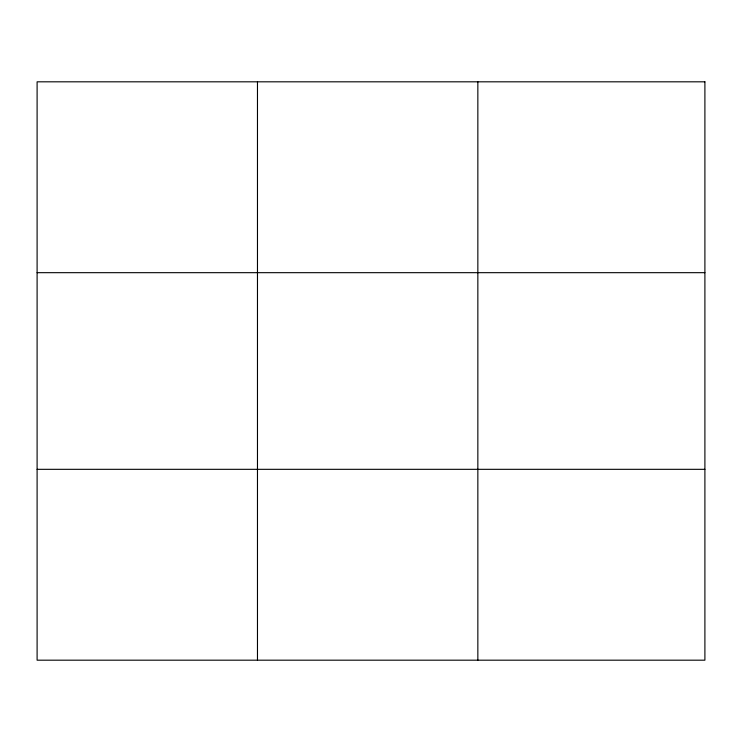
<?xml version="1.0" encoding="UTF-8"?>
<svg xmlns="http://www.w3.org/2000/svg" width="742" height="742" viewBox="0 0 742 742"><rect width="100%" height="100%" fill="white"/><g stroke="black" fill="none" stroke-linecap="round" stroke-linejoin="round"><path stroke-width="1.11" d="M257.474 660.185L257.474 81.815M477.848 660.185L477.848 81.815M37.1 272.676L704.9 272.676M37.1 469.324L704.9 469.324M704.9 81.815L37.1 81.815L37.1 660.185L704.9 660.185L704.9 81.815"/></g></svg>
